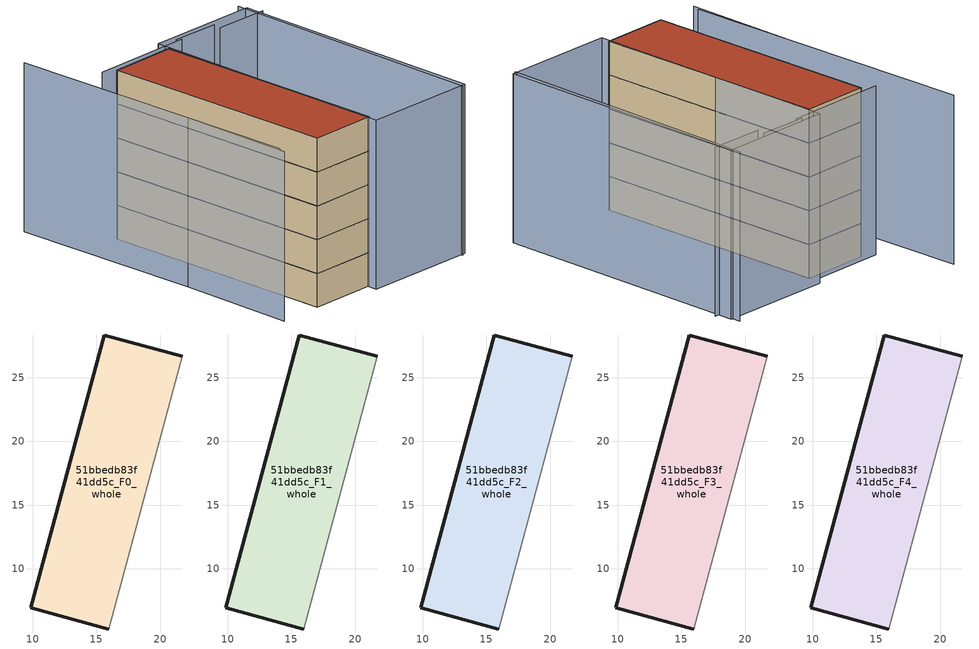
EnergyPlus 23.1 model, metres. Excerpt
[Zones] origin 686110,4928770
51bbedb83f41dd5c_F0_whole
 floor ground (EU_floor_Construction): 15.98,5.26 21.75,26.71 15.6,28.37 9.84,6.92 z0
 wall outside (EU_wall_Construction): 15.98,5.26 9.84,6.92 15.6,28.37 21.75,26.71 z0:3
 wall adiabatic (EU_wall_Construction): 21.75,26.71 15.98,5.26 z0:3
51bbedb83f41dd5c_F1_whole
 floor to 51bbedb83f41dd5c_F0_whole (EU_floor_Construction): 15.98,5.26 21.75,26.71 15.6,28.37 9.84,6.92 z3
 wall outside (EU_wall_Construction): 15.98,5.26 9.84,6.92 15.6,28.37 21.75,26.71 z3:6
 wall adiabatic (EU_wall_Construction): 21.75,26.71 15.98,5.26 z3:6
51bbedb83f41dd5c_F2_whole
 floor to 51bbedb83f41dd5c_F1_whole (EU_floor_Construction): 15.98,5.26 21.75,26.71 15.6,28.37 9.84,6.92 z6
 wall outside (EU_wall_Construction): 15.98,5.26 9.84,6.92 15.6,28.37 21.75,26.71 z6:9
 wall adiabatic (EU_wall_Construction): 21.75,26.71 15.98,5.26 z6:9
51bbedb83f41dd5c_F3_whole
 floor to 51bbedb83f41dd5c_F2_whole (EU_floor_Construction): 15.98,5.26 21.75,26.71 15.6,28.37 9.84,6.92 z9
 wall outside (EU_wall_Construction): 15.98,5.26 9.84,6.92 15.6,28.37 21.75,26.71 z9:12
 wall adiabatic (EU_wall_Construction): 21.75,26.71 15.98,5.26 z9:12
51bbedb83f41dd5c_F4_whole
 floor to 51bbedb83f41dd5c_F3_whole (EU_floor_Construction): 15.98,5.26 21.75,26.71 15.6,28.37 9.84,6.92 z12
 wall outside (EU_wall_Construction): 15.98,5.26 9.84,6.92 15.6,28.37 21.75,26.71 z12:15
 wall adiabatic (EU_wall_Construction): 21.75,26.71 15.98,5.26 z12:15
 roof outside (EU_roof_Construction): 21.75,26.71 15.98,5.26 9.84,6.92 15.6,28.37 z15
shading: 9.02,18.47 5.98,8 / 13.63,35.9 6.42,8.62 / 25.4,1.47 32.6,25.83 / 32.64,23.58 27.71,24.97 / 28.12,25.74 23.73,27 / 24.04,26.65 14.63,29.22 / 15.58,4.42 22.24,27.94 / 22.24,27.94 32.55,25.02 / 32.55,25.02 25.89,1.5 / 25.89,1.5 15.58,4.42 z0:15
[Building]
EU S2 Campaign: North Axis=0; Terrain=City; Solar Distribution=FullExterior
[Site:Location]
Bologna: Latitude=44.5; Longitude=11.25; Time Zone=1; Elevation=37
[SizingPeriod:WeatherFileDays]
AnnualSizingPeriod: Begin Month=1; Begin Day of Month=1; End Month=12; End Day of Month=31; Day of Week for Start Day=Monday; Use Weather File Daylight Saving Period=No; Use Weather File Rain and Snow Indicators=No
[MATERIAL]
EU_InternalMass_Material: Roughness=MediumRough; Thickness=0.1; Conductivity=1; Density=1800; Specific Heat=900; Thermal Absorptance=0.9; Solar Absorptance=0.7; Visible Absorptance=0.7
[MATERIAL:NOMASS] Roughness=MediumRough; Thermal Absorptance=0.9; Solar Absorptance=0.7; Visible Absorptance=0.7
Name | Thermal Resistance
EU_wall_NoMass | 0.905828
EU_roof_NoMass | 0.37593
EU_floor_NoMass | 0.67114
[CONSTRUCTION]
EU_wall_Construction: EU_wall_NoMass
EU_roof_Construction: EU_roof_NoMass
EU_floor_Construction: EU_floor_NoMass
EU_InternalMass_Construction: EU_InternalMass_Material
[ZONE] Type=1; Multiplier=1; Ceiling Height=autocalculate; Volume=423.82; Floor Area=autocalculate; Part of Total Floor Area=Yes
51bbedb83f41dd5c_F0_whole; 51bbedb83f41dd5c_F1_whole; 51bbedb83f41dd5c_F2_whole; 51bbedb83f41dd5c_F3_whole; 51bbedb83f41dd5c_F4_whole
[INTERNALMASS] Construction=EU_InternalMass_Construction; Surface Area=141.273
Name | Zone or ZoneList
51bbedb83f41dd5c_F0_whole_EU_InternalMass | 51bbedb83f41dd5c_F0_whole
51bbedb83f41dd5c_F1_whole_EU_InternalMass | 51bbedb83f41dd5c_F1_whole
51bbedb83f41dd5c_F2_whole_EU_InternalMass | 51bbedb83f41dd5c_F2_whole
51bbedb83f41dd5c_F3_whole_EU_InternalMass | 51bbedb83f41dd5c_F3_whole
51bbedb83f41dd5c_F4_whole_EU_InternalMass | 51bbedb83f41dd5c_F4_whole
[OTHEREQUIPMENT] Fuel Type=Electricity; Design Level Calculation Method=Watts/Area; Power per Zone Floor Area=1; Fraction Latent=0; Fraction Radiant=0; Fraction Lost=0; Carbon Dioxide Generation Rate=0; EndUse Subcategory=EU_Step8_InternalGains
Name | Zone or ZoneList or Space or SpaceList | Schedule
EU_Step8_InternalGain_51bbedb83f41dd5c_F0_whole_f000 | 51bbedb83f41dd5c_F0_whole | EU_Step8_GainSchedule_51bbedb83f41dd5c_F0_whole_f000
EU_Step8_InternalGain_51bbedb83f41dd5c_F1_whole_f000 | 51bbedb83f41dd5c_F1_whole | EU_Step8_GainSchedule_51bbedb83f41dd5c_F1_whole_f000
EU_Step8_InternalGain_51bbedb83f41dd5c_F2_whole_f000 | 51bbedb83f41dd5c_F2_whole | EU_Step8_GainSchedule_51bbedb83f41dd5c_F2_whole_f000
EU_Step8_InternalGain_51bbedb83f41dd5c_F3_whole_f000 | 51bbedb83f41dd5c_F3_whole | EU_Step8_GainSchedule_51bbedb83f41dd5c_F3_whole_f000
EU_Step8_InternalGain_51bbedb83f41dd5c_F4_whole_f000 | 51bbedb83f41dd5c_F4_whole | EU_Step8_GainSchedule_51bbedb83f41dd5c_F4_whole_f000
[ZONEVENTILATION:DESIGNFLOWRATE] Schedule=EU_AlwaysOn; Design Flow Rate Calculation Method=AirChanges/Hour; Air Changes per Hour=0.73129; Ventilation Type=Natural; Fan Pressure Rise=0; Fan Total Efficiency=1; Constant Term Coefficient=1; Temperature Term Coefficient=0; Velocity Term Coefficient=0; Velocity Squared Term Coefficient=0; Minimum Indoor Temperature=-100; Maximum Indoor Temperature=100; Delta Temperature=-100; Minimum Outdoor Temperature=-100; Maximum Outdoor Temperature=100; Maximum Wind Speed=40
Name | Zone or ZoneList or Space or SpaceList
EU_ConstantAir_51bbedb83f41dd5c_F0_whole | 51bbedb83f41dd5c_F0_whole
EU_ConstantAir_51bbedb83f41dd5c_F1_whole | 51bbedb83f41dd5c_F1_whole
EU_ConstantAir_51bbedb83f41dd5c_F2_whole | 51bbedb83f41dd5c_F2_whole
EU_ConstantAir_51bbedb83f41dd5c_F3_whole | 51bbedb83f41dd5c_F3_whole
EU_ConstantAir_51bbedb83f41dd5c_F4_whole | 51bbedb83f41dd5c_F4_whole
[HVACTEMPLATE:THERMOSTAT] Constant Heating Setpoint=20; Constant Cooling Setpoint=50
EU_HeatOnly_51bbedb83f41dd5c_F0_whole; EU_HeatOnly_51bbedb83f41dd5c_F1_whole; EU_HeatOnly_51bbedb83f41dd5c_F2_whole; EU_HeatOnly_51bbedb83f41dd5c_F3_whole; EU_HeatOnly_51bbedb83f41dd5c_F4_whole
[HVACTEMPLATE:ZONE:IDEALLOADSAIRSYSTEM] System Availability Schedule=EU_AlwaysOn; Maximum Heating Supply Air Temperature=50; Minimum Cooling Supply Air Temperature=13; Maximum Heating Supply Air Humidity Ratio=0.0156; Minimum Cooling Supply Air Humidity Ratio=0.0077; Heating Limit=NoLimit; Cooling Limit=NoLimit; Heating Availability Schedule=EU_AlwaysOn; Cooling Availability Schedule=EU_CoolingOff; Dehumidification Control Type=ConstantSensibleHeatRatio; Cooling Sensible Heat Ratio=0.7; Dehumidification Setpoint=60; Humidification Control Type=None; Humidification Setpoint=30; Outdoor Air Method=None; Outdoor Air Flow Rate per Person=0.00944; Outdoor Air Flow Rate per Zone Floor Area=0; Outdoor Air Flow Rate per Zone=0; Demand Controlled Ventilation Type=None; Outdoor Air Economizer Type=NoEconomizer; Heat Recovery Type=None; Sensible Heat Recovery Effectiveness=0.7; Latent Heat Recovery Effectiveness=0.65
Name | Template Thermostat
51bbedb83f41dd5c_F0_whole | EU_HeatOnly_51bbedb83f41dd5c_F0_whole
51bbedb83f41dd5c_F1_whole | EU_HeatOnly_51bbedb83f41dd5c_F1_whole
51bbedb83f41dd5c_F2_whole | EU_HeatOnly_51bbedb83f41dd5c_F2_whole
51bbedb83f41dd5c_F3_whole | EU_HeatOnly_51bbedb83f41dd5c_F3_whole
51bbedb83f41dd5c_F4_whole | EU_HeatOnly_51bbedb83f41dd5c_F4_whole
[SIZING:ZONE] Zone Cooling Design Supply Air Temperature Input Method=SupplyAirTemperature; Zone Cooling Design Supply Air Temperature=13; Zone Heating Design Supply Air Temperature Input Method=SupplyAirTemperature; Zone Heating Design Supply Air Temperature=50; Zone Cooling Design Supply Air Humidity Ratio=0.008; Zone Heating Design Supply Air Humidity Ratio=0.008; Cooling Design Air Flow Method=DesignDay; Cooling Design Air Flow Rate=0; Cooling Minimum Air Flow per Zone Floor Area=0.000762; Cooling Minimum Air Flow=0; Cooling Minimum Air Flow Fraction=0.2; Heating Design Air Flow Method=DesignDay; Heating Design Air Flow Rate=0; Heating Maximum Air Flow per Zone Floor Area=0.002032; Heating Maximum Air Flow=0.141576; Heating Maximum Air Flow Fraction=0.3; Account for Dedicated Outdoor Air System=No; Dedicated Outdoor Air System Control Strategy=NeutralSupplyAir; Dedicated Outdoor Air Low Setpoint Temperature for Design=autosize; Dedicated Outdoor Air High Setpoint Temperature for Design=autosize; Zone Load Sizing Method=Sensible Load Only No Latent Load; Zone Latent Cooling Design Supply Air Humidity Ratio Input Method=HumidityRatioDifference; Zone Cooling Design Supply Air Humidity Ratio Difference=0.005; Zone Latent Heating Design Supply Air Humidity Ratio Input Method=HumidityRatioDifference; Zone Humidification Design Supply Air Humidity Ratio Difference=0.005
51bbedb83f41dd5c_F0_whole; 51bbedb83f41dd5c_F1_whole; 51bbedb83f41dd5c_F2_whole; 51bbedb83f41dd5c_F3_whole; 51bbedb83f41dd5c_F4_whole
[SCHEDULE:CONSTANT]
Name | Hourly Value
EU_AlwaysOn | 1
EU_CoolingOff | 0
[SCHEDULE:FILE] Column Number=1; Rows to Skip at Top=0; Number of Hours of Data=8760; Column Separator=Comma; Interpolate to Timestep=No; Minutes per Item=60; Adjust Schedule for Daylight Savings=Yes
Name | File
EU_Step8_GainSchedule_51bbedb83f41dd5c_F0_whole_f000 | ../../schedules/51bbedb83f41dd5c/51bbedb83f41dd5c_F0_whole_f000_gain.csv
EU_Step8_GainSchedule_51bbedb83f41dd5c_F1_whole_f000 | ../../schedules/51bbedb83f41dd5c/51bbedb83f41dd5c_F1_whole_f000_gain.csv
EU_Step8_GainSchedule_51bbedb83f41dd5c_F2_whole_f000 | ../../schedules/51bbedb83f41dd5c/51bbedb83f41dd5c_F2_whole_f000_gain.csv
EU_Step8_GainSchedule_51bbedb83f41dd5c_F3_whole_f000 | ../../schedules/51bbedb83f41dd5c/51bbedb83f41dd5c_F3_whole_f000_gain.csv
EU_Step8_GainSchedule_51bbedb83f41dd5c_F4_whole_f000 | ../../schedules/51bbedb83f41dd5c/51bbedb83f41dd5c_F4_whole_f000_gain.csv
